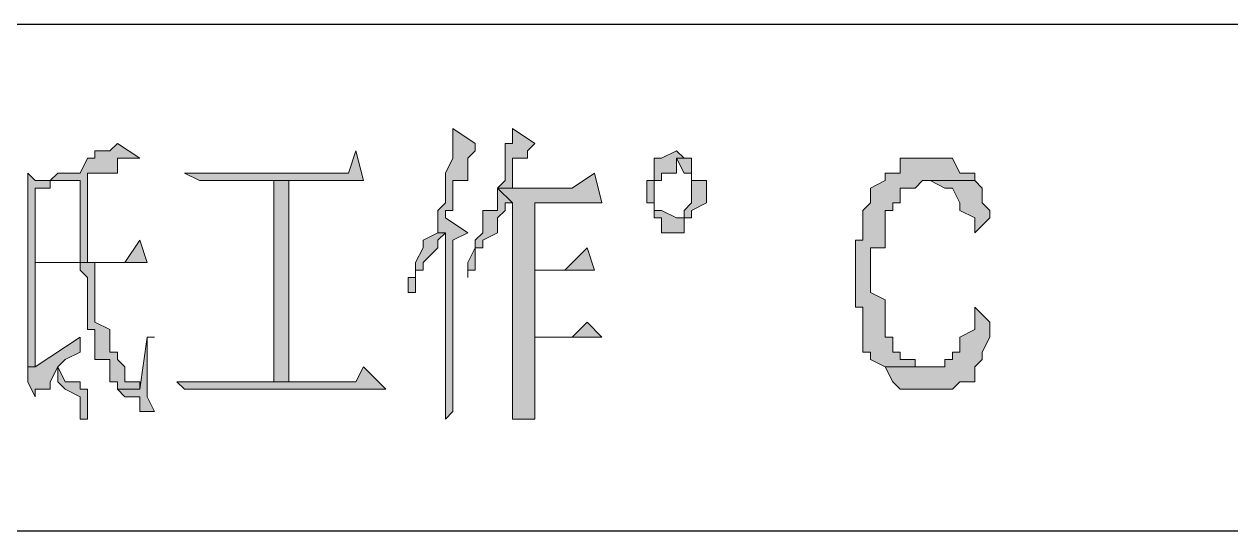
# Model space of a CAD drawing. Header units: millimetres. Extents: x 20 to 821, y 1 to 1134.
# Drawn here: x 584.73 to 613.86, y 1059.8 to 1072.04 of the extents above; entities that cross this region are included whole.
import ezdxf

# ---------------------------------------------------------------- set-up
doc = ezdxf.new("R2010")
doc.units = ezdxf.units.MM
doc.layers.add('1', color=7, linetype='Continuous')

msp = doc.modelspace()

# ---------------------------------------------------------------- hatches: boundary and pattern name
h = msp.add_hatch(color=0)
h.dxf.hatch_style = 2
h.paths.add_polyline_path([(595.08, 1069.521732), (595.08, 1068.801732), (594.9, 1068.441732), (594.9, 1067.721732), (594.72, 1067.541732), (594.72, 1067.001732), (594.9, 1067.001732), (594.9, 1063.041732), (594.9, 1062.501732), (595.08, 1062.681732), (595.08, 1066.821732), (595.44, 1067.001732), (594.9, 1067.361732), (594.9, 1067.541732), (595.08, 1067.541732), (595.08, 1068.261732), (595.44, 1068.261732), (595.44, 1068.801732), (595.62, 1068.981732), (595.62, 1069.161732)])
h = msp.add_hatch(color=0)
h.dxf.hatch_style = 2
h.paths.add_polyline_path([(596.52, 1069.521732), (596.52, 1069.161732), (596.34, 1069.161732), (596.34, 1068.261732), (596.16, 1068.081732), (596.52, 1068.081732), (596.52, 1068.261732), (596.52, 1068.801732), (596.88, 1068.801732), (596.88, 1068.981732), (597.06, 1069.161732)])
h = msp.add_hatch(color=0)
h.dxf.hatch_style = 2
h.paths.add_polyline_path([(586.98, 1069.161732), (586.8, 1068.981732), (586.44, 1068.981732), (586.44, 1068.801732), (586.26, 1068.801732), (586.08, 1068.441732), (585.54, 1068.441732), (585.36, 1068.261732), (586.08, 1068.261732), (586.08, 1068.081732), (586.08, 1067.001732), (586.08, 1066.281732), (585, 1066.281732), (586.26, 1066.281732), (586.26, 1066.641732), (586.26, 1068.441732), (586.44, 1068.441732), (586.98, 1068.441732), (586.98, 1068.801732), (587.52, 1068.801732)])
h = msp.add_hatch(color=0)
h.dxf.hatch_style = 2
h.paths.add_polyline_path([(592.74, 1068.981732), (592.56, 1068.441732), (588.6, 1068.441732), (588.96, 1068.261732), (592.92, 1068.261732)])
h = msp.add_hatch(color=0)
h.dxf.hatch_style = 2
h.paths.add_polyline_path([(600.48, 1068.981732), (600.12, 1068.801732), (599.94, 1068.801732), (599.94, 1068.441732), (599.94, 1068.261732), (599.76, 1068.261732), (599.76, 1067.721732), (599.94, 1067.721732), (599.94, 1067.361732), (600.12, 1067.361732), (600.12, 1067.001732), (600.48, 1067.001732), (600.66, 1067.001732), (600.66, 1067.361732), (600.84, 1067.361732), (600.48, 1067.361732), (600.12, 1067.541732), (599.94, 1067.541732), (599.94, 1067.721732), (599.94, 1068.261732), (600.12, 1068.261732), (600.12, 1068.441732), (600.48, 1068.441732), (600.48, 1068.801732), (600.84, 1068.801732), (600.66, 1068.801732)])
h = msp.add_hatch(color=0)
h.dxf.hatch_style = 2
h.paths.add_polyline_path([(600.84, 1068.801732), (600.48, 1068.801732), (600.66, 1068.441732), (600.84, 1068.441732), (600.84, 1068.261732), (600.84, 1067.721732), (600.66, 1067.541732), (600.66, 1067.361732), (600.48, 1067.361732), (600.84, 1067.361732), (600.84, 1067.541732), (601.2, 1067.721732), (601.2, 1068.261732), (600.84, 1068.261732)])
h = msp.add_hatch(color=0)
h.dxf.hatch_style = 2
h.paths.add_polyline_path([(606.6, 1068.801732), (605.88, 1068.801732), (605.88, 1068.441732), (605.52, 1068.441732), (605.52, 1068.261732), (605.16, 1068.081732), (605.16, 1067.721732), (604.98, 1067.541732), (604.98, 1066.821732), (604.8, 1066.821732), (604.8, 1066.641732), (604.8, 1065.201732), (604.98, 1065.201732), (604.98, 1064.121732), (605.16, 1064.121732), (605.16, 1063.941732), (605.52, 1063.761732), (606.6, 1063.761732), (606.42, 1063.761732), (606.24, 1063.761732), (606.24, 1063.941732), (605.88, 1063.941732), (605.88, 1064.121732), (605.7, 1064.121732), (605.7, 1064.481732), (605.52, 1064.481732), (605.52, 1064.661732), (605.52, 1065.381732), (605.16, 1065.561732), (605.16, 1066.641732), (605.52, 1066.641732), (605.52, 1067.541732), (605.7, 1067.541732), (605.7, 1067.721732), (605.88, 1067.721732), (605.88, 1068.081732), (606.24, 1068.081732), (606.42, 1068.261732), (607.68, 1068.261732), (607.68, 1068.441732), (607.32, 1068.441732), (607.14, 1068.801732)])
h = msp.add_hatch(color=0)
h.dxf.hatch_style = 2
h.paths.add_polyline_path([(584.82, 1068.441732), (584.82, 1063.761732), (585, 1063.761732), (585, 1066.281732), (586.08, 1066.281732), (587.7, 1066.281732), (586.26, 1066.281732), (585, 1066.281732), (585, 1068.081732), (585.36, 1068.081732), (585.36, 1068.261732), (585.72, 1068.261732), (585, 1068.261732)])
h = msp.add_hatch(color=0)
h.dxf.hatch_style = 2
h.paths.add_polyline_path([(585.36, 1068.261732), (585, 1068.261732), (585.72, 1068.261732), (586.08, 1068.261732)])
h = msp.add_hatch(color=0)
h.dxf.hatch_style = 2
h.paths.add_polyline_path([(590.76, 1063.401732), (591.12, 1063.401732), (591.12, 1068.261732), (590.76, 1068.261732)])
h = msp.add_hatch(color=0)
h.dxf.hatch_style = 2
h.paths.add_polyline_path([(598.5, 1068.441732), (597.96, 1068.081732), (596.16, 1068.081732), (596.52, 1067.721732), (596.52, 1062.501732), (597.06, 1062.501732), (597.06, 1064.481732), (598.68, 1064.481732), (597.06, 1064.481732), (597.06, 1066.101732), (598.5, 1066.101732), (597.06, 1066.101732), (597.06, 1067.721732), (598.68, 1067.721732)])
h = msp.add_hatch(color=0)
h.dxf.hatch_style = 2
h.paths.add_polyline_path([(607.68, 1068.261732), (606.6, 1068.261732), (606.96, 1068.081732), (607.14, 1068.081732), (607.32, 1067.721732), (607.32, 1067.541732), (607.68, 1067.361732), (607.68, 1067.001732), (608.04, 1067.361732), (608.04, 1067.541732), (607.86, 1067.721732), (607.86, 1068.081732)])
h = msp.add_hatch(color=0)
h.dxf.hatch_style = 2
h.paths.add_polyline_path([(596.16, 1068.081732), (596.16, 1067.541732), (595.8, 1067.541732), (595.8, 1067.001732), (595.62, 1066.821732), (595.62, 1066.641732), (595.44, 1066.281732), (595.44, 1065.921732), (595.44, 1066.101732), (595.62, 1066.101732), (595.62, 1066.281732), (595.62, 1066.641732), (595.8, 1066.641732), (595.8, 1066.821732), (596.16, 1067.001732), (596.16, 1067.361732), (596.34, 1067.541732), (596.34, 1067.721732), (596.52, 1067.721732)])
h = msp.add_hatch(color=0)
h.dxf.hatch_style = 2
h.paths.add_polyline_path([(587.52, 1066.821732), (587.16, 1066.281732), (586.26, 1066.281732), (587.7, 1066.281732)])
h = msp.add_hatch(color=0)
h.dxf.hatch_style = 2
h.paths.add_polyline_path([(594.72, 1067.001732), (594.36, 1066.821732), (594.36, 1066.641732), (594.18, 1066.281732), (594.18, 1065.921732), (594, 1065.921732), (594, 1065.561732), (594.18, 1065.561732), (594.18, 1066.101732), (594.36, 1066.101732), (594.36, 1066.281732), (594.72, 1066.641732), (594.72, 1066.821732), (594.9, 1067.001732)])
h = msp.add_hatch(color=0)
h.dxf.hatch_style = 2
h.paths.add_polyline_path([(598.32, 1066.641732), (597.78, 1066.101732), (597.06, 1066.101732), (598.5, 1066.101732)])
h = msp.add_hatch(color=0)
h.dxf.hatch_style = 2
h.paths.add_polyline_path([(586.44, 1066.281732), (586.08, 1066.281732), (586.08, 1066.101732), (586.26, 1065.921732), (586.26, 1064.661732), (586.44, 1064.661732), (586.44, 1063.941732), (586.8, 1063.941732), (586.8, 1063.401732), (586.98, 1063.401732), (586.98, 1063.221732), (587.52, 1063.221732), (587.52, 1063.401732), (587.16, 1063.401732), (587.16, 1063.761732), (586.98, 1063.941732), (586.98, 1064.121732), (586.8, 1064.121732), (586.8, 1064.661732), (586.44, 1064.841732)])
h = msp.add_hatch(color=0)
h.dxf.hatch_style = 2
h.paths.add_polyline_path([(607.68, 1065.201732), (607.68, 1064.661732), (607.32, 1064.481732), (607.32, 1064.121732), (607.14, 1064.121732), (607.14, 1063.941732), (606.96, 1063.941732), (606.96, 1063.761732), (606.6, 1063.761732), (605.52, 1063.761732), (605.7, 1063.401732), (605.88, 1063.221732), (606.24, 1063.221732), (606.42, 1063.221732), (607.14, 1063.221732), (607.32, 1063.401732), (607.68, 1063.401732), (607.68, 1063.761732), (607.86, 1063.941732), (607.86, 1064.121732), (608.04, 1064.481732), (608.04, 1064.841732)])
h = msp.add_hatch(color=0)
h.dxf.hatch_style = 2
h.paths.add_polyline_path([(598.32, 1064.841732), (597.96, 1064.481732), (597.06, 1064.481732), (598.68, 1064.481732)])
h = msp.add_hatch(color=0)
h.dxf.hatch_style = 2
h.paths.add_polyline_path([(586.08, 1064.481732), (585, 1063.761732), (584.82, 1063.761732), (584.82, 1063.401732), (585, 1063.041732), (585, 1063.221732), (585.36, 1063.221732), (585.36, 1063.401732), (585.54, 1063.761732), (585.72, 1063.941732), (586.08, 1064.121732)])
h = msp.add_hatch(color=0)
h.dxf.hatch_style = 2
h.paths.add_polyline_path([(587.7, 1064.481732), (587.52, 1063.221732), (586.98, 1063.221732), (587.16, 1063.041732), (587.52, 1063.041732), (587.52, 1062.681732), (587.88, 1062.681732), (587.7, 1063.041732), (587.7, 1064.481732), (587.88, 1064.481732)])
h = msp.add_hatch(color=0)
h.dxf.hatch_style = 2
h.paths.add_polyline_path([(585.54, 1063.761732), (585.54, 1063.401732), (585.72, 1063.221732), (586.08, 1063.041732), (586.08, 1062.501732), (586.26, 1062.501732), (586.26, 1063.221732), (586.08, 1063.221732), (586.08, 1063.401732), (585.72, 1063.401732)])
h = msp.add_hatch(color=0)
h.dxf.hatch_style = 2
h.paths.add_polyline_path([(592.92, 1063.761732), (592.74, 1063.401732), (588.42, 1063.401732), (588.6, 1063.221732), (593.46, 1063.221732)])

# ---------------------------------------------------------------- linework, layer by layer
at = {"layer": '1', "color": 0, "lineweight": 25}
for points in [[(557.64, 1072.041732), (821.16, 1072.041732)], [(557.64, 1059.801732), (821.16, 1059.801732)], [(557.64, 1059.801732), (774.72, 1059.801732)]]:
    msp.add_lwpolyline(points, dxfattribs=at)
at = {"layer": '1', "color": 0, "lineweight": 5}
for points in [[(595.08, 1069.521732), (595.08, 1068.801732), (594.9, 1068.441732), (594.9, 1067.721732), (594.72, 1067.541732), (594.72, 1067.001732), (594.9, 1067.001732), (594.9, 1063.041732), (594.9, 1063.041732), (594.9, 1062.501732), (595.08, 1062.681732), (595.08, 1066.821732), (595.44, 1067.001732), (594.9, 1067.361732), (594.9, 1067.541732), (595.08, 1067.541732), (595.08, 1068.261732), (595.44, 1068.261732), (595.44, 1068.801732), (595.62, 1068.981732), (595.62, 1069.161732), (595.08, 1069.521732)], [(596.52, 1069.521732), (596.52, 1069.161732), (596.34, 1069.161732), (596.34, 1068.261732), (596.16, 1068.081732), (596.52, 1068.081732), (596.52, 1068.261732), (596.52, 1068.801732), (596.88, 1068.801732), (596.88, 1068.981732), (597.06, 1069.161732), (596.52, 1069.521732)], [(586.98, 1069.161732), (586.8, 1068.981732), (586.44, 1068.981732), (586.44, 1068.801732), (586.26, 1068.801732), (586.08, 1068.441732), (585.54, 1068.441732), (585.36, 1068.261732), (586.08, 1068.261732), (586.08, 1068.081732), (586.08, 1067.001732), (586.08, 1067.001732), (586.08, 1066.281732), (585, 1066.281732), (586.26, 1066.281732), (586.26, 1066.641732), (586.26, 1068.441732), (586.44, 1068.441732), (586.98, 1068.441732), (586.98, 1068.801732), (587.52, 1068.801732), (586.98, 1069.161732)], [(592.74, 1068.981732), (592.56, 1068.441732), (588.6, 1068.441732), (588.96, 1068.261732), (592.92, 1068.261732), (592.74, 1068.981732)], [(600.48, 1068.981732), (600.12, 1068.801732), (599.94, 1068.801732), (599.94, 1068.441732), (599.94, 1068.261732), (599.76, 1068.261732), (599.76, 1067.721732), (599.94, 1067.721732), (599.94, 1067.361732), (600.12, 1067.361732), (600.12, 1067.001732), (600.48, 1067.001732), (600.66, 1067.001732), (600.66, 1067.361732), (600.84, 1067.361732), (600.48, 1067.361732), (600.48, 1067.361732), (600.12, 1067.541732), (599.94, 1067.541732), (599.94, 1067.721732), (599.94, 1068.261732), (600.12, 1068.261732), (600.12, 1068.441732), (600.48, 1068.441732), (600.48, 1068.801732), (600.84, 1068.801732), (600.66, 1068.801732), (600.48, 1068.981732)], [(600.84, 1068.801732), (600.48, 1068.801732), (600.66, 1068.441732), (600.84, 1068.441732), (600.84, 1068.261732), (600.84, 1067.721732), (600.66, 1067.541732), (600.66, 1067.361732), (600.48, 1067.361732), (600.84, 1067.361732), (600.84, 1067.541732), (601.2, 1067.721732), (601.2, 1068.261732), (600.84, 1068.261732), (600.84, 1068.801732)], [(606.6, 1068.801732), (605.88, 1068.801732), (605.88, 1068.441732), (605.52, 1068.441732), (605.52, 1068.261732), (605.16, 1068.081732), (605.16, 1067.721732), (604.98, 1067.541732), (604.98, 1066.821732), (604.8, 1066.821732), (604.8, 1066.641732), (604.8, 1066.641732), (604.8, 1065.201732), (604.98, 1065.201732), (604.98, 1064.121732), (605.16, 1064.121732), (605.16, 1063.941732), (605.52, 1063.761732), (606.6, 1063.761732), (606.42, 1063.761732), (606.24, 1063.761732), (606.24, 1063.941732), (605.88, 1063.941732), (605.88, 1064.121732), (605.7, 1064.121732), (605.7, 1064.481732), (605.52, 1064.481732), (605.52, 1064.661732), (605.52, 1065.381732), (605.16, 1065.561732), (605.16, 1066.641732), (605.52, 1066.641732), (605.52, 1067.541732), (605.7, 1067.541732), (605.7, 1067.721732), (605.88, 1067.721732), (605.88, 1068.081732), (606.24, 1068.081732), (606.42, 1068.261732), (607.68, 1068.261732), (607.68, 1068.441732), (607.32, 1068.441732), (607.14, 1068.801732), (606.6, 1068.801732)], [(584.82, 1068.441732), (584.82, 1063.761732), (585, 1063.761732), (585, 1066.281732), (586.08, 1066.281732), (587.7, 1066.281732), (586.26, 1066.281732), (585, 1066.281732), (585, 1068.081732), (585.36, 1068.081732), (585.36, 1068.261732), (585.72, 1068.261732), (585, 1068.261732), (584.82, 1068.441732)], [(585.36, 1068.261732), (585, 1068.261732), (585.72, 1068.261732), (586.08, 1068.261732), (585.36, 1068.261732)], [(590.76, 1063.401732), (591.12, 1063.401732), (591.12, 1068.261732), (590.76, 1068.261732), (590.76, 1063.401732)], [(598.5, 1068.441732), (597.96, 1068.081732), (596.16, 1068.081732), (596.52, 1067.721732), (596.52, 1062.501732), (597.06, 1062.501732), (597.06, 1064.481732), (598.68, 1064.481732), (597.06, 1064.481732), (597.06, 1066.101732), (598.5, 1066.101732), (597.06, 1066.101732), (597.06, 1067.721732), (598.68, 1067.721732), (598.5, 1068.441732)], [(607.68, 1068.261732), (606.6, 1068.261732), (606.96, 1068.081732), (607.14, 1068.081732), (607.32, 1067.721732), (607.32, 1067.541732), (607.68, 1067.361732), (607.68, 1067.001732), (608.04, 1067.361732), (608.04, 1067.541732), (607.86, 1067.721732), (607.86, 1068.081732), (607.68, 1068.261732)], [(596.16, 1068.081732), (596.16, 1067.541732), (595.8, 1067.541732), (595.8, 1067.001732), (595.62, 1066.821732), (595.62, 1066.641732), (595.44, 1066.281732), (595.44, 1065.921732), (595.44, 1066.101732), (595.62, 1066.101732), (595.62, 1066.281732), (595.62, 1066.641732), (595.8, 1066.641732), (595.8, 1066.821732), (596.16, 1067.001732), (596.16, 1067.361732), (596.16, 1067.361732), (596.34, 1067.541732), (596.34, 1067.721732), (596.52, 1067.721732), (596.16, 1068.081732)], [(587.52, 1066.821732), (587.16, 1066.281732), (586.26, 1066.281732), (587.7, 1066.281732), (587.52, 1066.821732)], [(594.72, 1067.001732), (594.36, 1066.821732), (594.36, 1066.641732), (594.18, 1066.281732), (594.18, 1065.921732), (594, 1065.921732), (594, 1065.561732), (594.18, 1065.561732), (594.18, 1066.101732), (594.36, 1066.101732), (594.36, 1066.281732), (594.72, 1066.641732), (594.72, 1066.821732), (594.9, 1067.001732), (594.72, 1067.001732)], [(598.32, 1066.641732), (597.78, 1066.101732), (597.06, 1066.101732), (598.5, 1066.101732), (598.32, 1066.641732)], [(586.44, 1066.281732), (586.08, 1066.281732), (586.08, 1066.101732), (586.26, 1065.921732), (586.26, 1064.661732), (586.44, 1064.661732), (586.44, 1063.941732), (586.8, 1063.941732), (586.8, 1063.401732), (586.98, 1063.401732), (586.98, 1063.221732), (587.52, 1063.221732), (587.52, 1063.401732), (587.16, 1063.401732), (587.16, 1063.761732), (586.98, 1063.941732), (586.98, 1064.121732), (586.8, 1064.121732), (586.8, 1064.661732), (586.44, 1064.841732), (586.44, 1066.281732)], [(607.68, 1065.201732), (607.68, 1064.661732), (607.32, 1064.481732), (607.32, 1064.121732), (607.14, 1064.121732), (607.14, 1063.941732), (606.96, 1063.941732), (606.96, 1063.761732), (606.6, 1063.761732), (605.52, 1063.761732), (605.7, 1063.401732), (605.88, 1063.221732), (606.24, 1063.221732), (606.42, 1063.221732), (607.14, 1063.221732), (607.32, 1063.401732), (607.68, 1063.401732), (607.68, 1063.761732), (607.86, 1063.941732), (607.86, 1064.121732), (608.04, 1064.481732), (608.04, 1064.841732), (607.68, 1065.201732)], [(598.32, 1064.841732), (597.96, 1064.481732), (597.06, 1064.481732), (598.68, 1064.481732), (598.32, 1064.841732)], [(586.08, 1064.481732), (585, 1063.761732), (584.82, 1063.761732), (584.82, 1063.401732), (585, 1063.041732), (585, 1063.221732), (585.36, 1063.221732), (585.36, 1063.401732), (585.54, 1063.761732), (585.72, 1063.941732), (586.08, 1064.121732), (586.08, 1064.481732)], [(587.7, 1064.481732), (587.52, 1063.221732), (586.98, 1063.221732), (587.16, 1063.041732), (587.52, 1063.041732), (587.52, 1062.681732), (587.88, 1062.681732), (587.7, 1063.041732), (587.7, 1064.481732), (587.88, 1064.481732), (587.7, 1064.481732)], [(585.54, 1063.761732), (585.54, 1063.401732), (585.72, 1063.221732), (586.08, 1063.041732), (586.08, 1062.501732), (586.26, 1062.501732), (586.26, 1063.221732), (586.08, 1063.221732), (586.08, 1063.401732), (585.72, 1063.401732), (585.54, 1063.761732)], [(592.92, 1063.761732), (592.74, 1063.401732), (588.42, 1063.401732), (588.6, 1063.221732), (593.46, 1063.221732), (592.92, 1063.761732)]]:
    msp.add_lwpolyline(points, dxfattribs=at)

doc.saveas('drawing.dxf')
